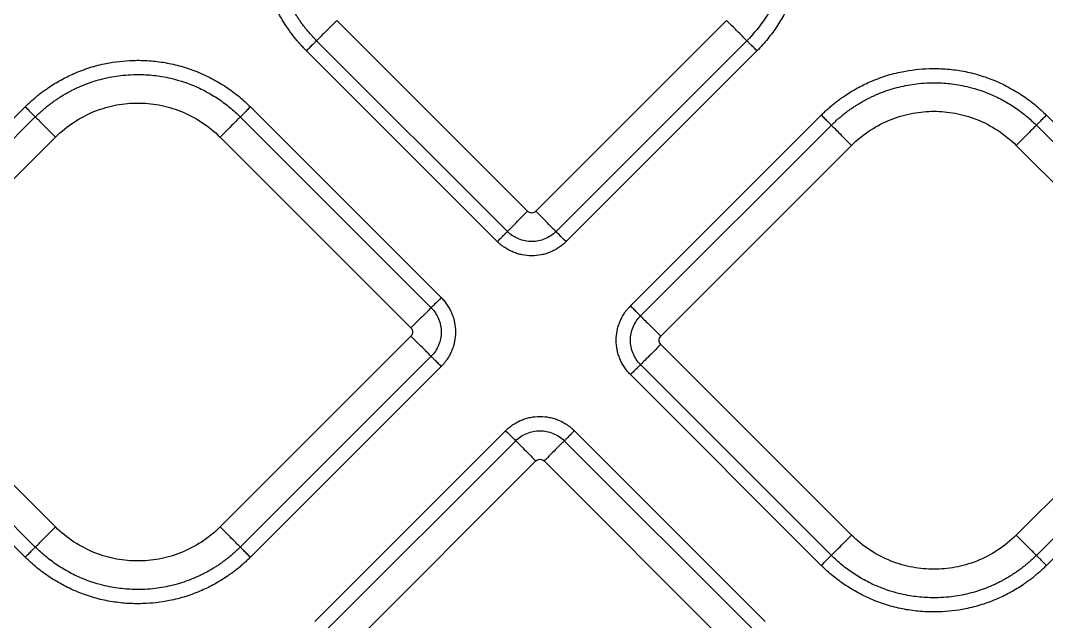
# Model space of a CAD drawing. Extents: x 0 to 84, y -21 to 126.
# Drawn here: x 41.931 to 45.472, y 28.707 to 30.781 of the extents above; entities that cross this region are included whole.
import ezdxf

# ---------------------------------------------------------------- set-up
doc = ezdxf.new("R2010")
doc.units = 0
doc.header["$MEASUREMENT"] = 0
doc.layers.add('1', color=4, linetype='Continuous')

# ---------------------------------------------------------------- blocks, each defined once
blk = doc.blocks.new('PRODIGY')
at = {"layer": '1', "color": 3, "linetype": 'Continuous', "lineweight": 25}
for p, q in [((43.6809, 30.1228), (43.0222, 30.7814)), ((44.3678, 30.7814), (43.7092, 30.1228)), ((43.6112, 30.0531), (42.9525, 30.7117)), ((44.4375, 30.7117), (43.7789, 30.0531)), ((43.5763, 30.0182), (42.9177, 30.6769)), ((44.4724, 30.6769), (43.8137, 30.0182)), ((41.2884, 29.8247), (41.9471, 30.4834)), ((42.7242, 30.4834), (43.3828, 29.8247)), ((44.0357, 29.7962), (44.6944, 30.4549)), ((45.4715, 30.4549), (46.1301, 29.7962)), ((41.3233, 29.7899), (41.9819, 30.4485)), ((42.6893, 30.4485), (43.348, 29.7899)), ((44.0705, 29.7614), (44.7292, 30.42)), ((45.4366, 30.42), (46.0953, 29.7614)), ((41.393, 29.7202), (42.0516, 30.3788)), ((42.6196, 30.3788), (43.2783, 29.7202)), ((44.1403, 29.6917), (44.7989, 30.3503)), ((45.3669, 30.3503), (46.0256, 29.6917)), ((42.0516, 29.0332), (41.393, 29.6919)), ((43.2783, 29.6919), (42.6196, 29.0332)), ((44.7989, 29.0047), (44.1403, 29.6634)), ((46.0256, 29.6634), (45.3669, 29.0047)), ((41.9819, 28.9635), (41.3233, 29.6222)), ((43.348, 29.6222), (42.6893, 28.9635)), ((41.9471, 28.9287), (41.2884, 29.5873)), ((43.3828, 29.5873), (42.7242, 28.9287)), ((44.7292, 28.935), (44.0705, 29.5937)), ((46.0953, 29.5937), (45.4366, 28.935)), ((44.6944, 28.9002), (44.0357, 29.5588)), ((46.1301, 29.5588), (45.4715, 28.9002)), ((42.9462, 28.7067), (43.6048, 29.3653)), ((43.8422, 29.3653), (44.5009, 28.7067)), ((42.981, 28.6718), (43.6397, 29.3305)), ((43.8074, 29.3305), (44.466, 28.6718)), ((43.0507, 28.6021), (43.7094, 29.2608)), ((43.7377, 29.2608), (44.3963, 28.6021))]:
    blk.add_line(p, q, dxfattribs=at)
for points, knots in [([(42.9177, 30.6769), (42.9142, 30.6804), (42.9072, 30.6875), (42.8971, 30.6985), (42.8872, 30.7098), (42.8777, 30.7213), (42.8685, 30.7331), (42.8596, 30.7452), (42.8444, 30.767), (42.8244, 30.7996), (42.801, 30.847), (42.7813, 30.8992), (42.7638, 30.9672), (42.7561, 31.0364), (42.7574, 31.1048), (42.7641, 31.1606), (42.7766, 31.2157), (42.7951, 31.2693), (42.8189, 31.3207), (42.8428, 31.3611), (42.8641, 31.3918), (42.881, 31.4136), (42.8987, 31.4344), (42.9114, 31.4475), (42.9177, 31.454)], [0, 0, 0, 0, 0.017341, 0.034665, 0.051985, 0.069313, 0.086663, 0.104047, 0.121478, 0.179141, 0.236743, 0.304922, 0.372836, 0.480686, 0.54577, 0.610337, 0.67596, 0.741895, 0.807114, 0.872629, 0.904913, 0.936849, 0.968517, 1, 1, 1, 1]), ([(44.4724, 31.454), (44.4755, 31.4508), (44.4819, 31.4444), (44.491, 31.4345), (44.5, 31.4244), (44.5087, 31.414), (44.5171, 31.4035), (44.5253, 31.3927), (44.5332, 31.3817), (44.5432, 31.3671), (44.5549, 31.3487), (44.5718, 31.319), (44.5902, 31.2813), (44.6077, 31.2345), (44.6209, 31.1855), (44.6297, 31.1346), (44.6338, 31.0814), (44.6328, 31.0272), (44.6263, 30.9722), (44.6141, 30.9176), (44.5959, 30.864), (44.5723, 30.8124), (44.5483, 30.7715), (44.5269, 30.7403), (44.5097, 30.7181), (44.4917, 30.6968), (44.4788, 30.6835), (44.4724, 30.6769)], [0, 0, 0, 0, 0.015653, 0.03129, 0.046922, 0.062557, 0.078206, 0.093877, 0.10958, 0.125325, 0.155378, 0.185662, 0.243925, 0.301095, 0.359088, 0.419952, 0.480645, 0.544392, 0.607866, 0.673169, 0.738587, 0.80425, 0.870202, 0.903106, 0.935649, 0.967918, 1, 1, 1, 1]), ([(42.9525, 30.7117), (42.9492, 30.715), (42.9427, 30.7217), (42.9334, 30.7319), (42.9243, 30.7423), (42.9157, 30.7528), (42.9073, 30.7635), (42.8994, 30.7743), (42.8918, 30.7852), (42.8845, 30.7963), (42.8776, 30.8074), (42.8711, 30.8185), (42.8649, 30.8298), (42.8591, 30.8411), (42.8535, 30.8526), (42.8459, 30.8694), (42.8326, 30.9021), (42.8177, 30.9518), (42.8088, 31.0052), (42.8054, 31.0568), (42.8067, 31.1068), (42.8134, 31.1553), (42.827, 31.2132), (42.8439, 31.2594), (42.8645, 31.3007), (42.8769, 31.3225), (42.8903, 31.3436), (42.9046, 31.3639), (42.9197, 31.3833), (42.9356, 31.4018), (42.9469, 31.4134), (42.9525, 31.4191)], [0, 0, 0, 0, 0.017777, 0.035429, 0.05295, 0.070335, 0.087579, 0.104677, 0.121626, 0.138422, 0.15506, 0.171537, 0.18785, 0.204007, 0.220236, 0.23663, 0.2744, 0.355233, 0.434068, 0.480754, 0.552371, 0.624938, 0.667358, 0.779414, 0.811539, 0.843523, 0.875326, 0.90691, 0.93824, 0.96928, 1, 1, 1, 1]), ([(44.4375, 31.4191), (44.4612, 31.3954), (44.4821, 31.3698), (44.5177, 31.3165), (44.5324, 31.2889), (44.5501, 31.2473), (44.5552, 31.2336), (44.5644, 31.2051), (44.5684, 31.1904), (44.5786, 31.1452), (44.5828, 31.1134), (44.5848, 31.0481), (44.5826, 31.0146), (44.5712, 30.9477), (44.562, 30.9144), (44.5367, 30.8502), (44.5207, 30.8193), (44.4829, 30.7619), (44.4612, 30.7354), (44.4375, 30.7117)], [0, 0, 0, 0, 0.125, 0.125, 0.25, 0.25, 0.3125, 0.3125, 0.375, 0.375, 0.5, 0.5, 0.625, 0.625, 0.75, 0.75, 0.875, 0.875, 1, 1, 1, 1]), ([(43.0222, 30.7814), (43.0148, 30.7741), (43.007, 30.7662), (42.9914, 30.7507), (42.9838, 30.7431), (42.9705, 30.7298), (42.9649, 30.7241), (42.9565, 30.7157), (42.9538, 30.713), (42.9525, 30.7117)], [0, 0, 0, 0, 0.25, 0.25, 0.5, 0.5, 0.75, 0.75, 1, 1, 1, 1]), ([(44.4375, 30.7117), (44.4362, 30.713), (44.4335, 30.7157), (44.4252, 30.7241), (44.4195, 30.7298), (44.4062, 30.7431), (44.3986, 30.7507), (44.3831, 30.7662), (44.3752, 30.7741), (44.3678, 30.7814)], [0, 0, 0, 0, 0.25, 0.25, 0.5, 0.5, 0.75, 0.75, 1, 1, 1, 1]), ([(42.9525, 30.7117), (42.9519, 30.7111), (42.9507, 30.7099), (42.9467, 30.7059), (42.944, 30.7033), (42.9375, 30.6967), (42.9337, 30.6929), (42.9257, 30.6849), (42.9216, 30.6808), (42.9177, 30.6769)], [0, 0, 0, 0, 0.25, 0.25, 0.5, 0.5, 0.75, 0.75, 1, 1, 1, 1]), ([(44.4724, 30.6769), (44.4685, 30.6808), (44.4643, 30.6849), (44.4563, 30.6929), (44.4525, 30.6967), (44.446, 30.7033), (44.4433, 30.7059), (44.4394, 30.7099), (44.4382, 30.7111), (44.4375, 30.7117)], [0, 0, 0, 0, 0.25, 0.25, 0.5, 0.5, 0.75, 0.75, 1, 1, 1, 1]), ([(41.9471, 30.4834), (41.9506, 30.4869), (41.9577, 30.4939), (41.9688, 30.504), (41.98, 30.5138), (41.9915, 30.5233), (42.0033, 30.5326), (42.0154, 30.5415), (42.0372, 30.5567), (42.0698, 30.5766), (42.1172, 30.6001), (42.1694, 30.6198), (42.2374, 30.6372), (42.3066, 30.6449), (42.375, 30.6436), (42.4308, 30.6369), (42.4859, 30.6244), (42.5395, 30.606), (42.5909, 30.5822), (42.6314, 30.5583), (42.662, 30.537), (42.6838, 30.5201), (42.7047, 30.5024), (42.7177, 30.4897), (42.7242, 30.4834)], [0, 0, 0, 0, 0.017341, 0.034665, 0.051985, 0.069313, 0.086663, 0.104047, 0.121478, 0.179141, 0.236743, 0.304922, 0.372836, 0.480686, 0.54577, 0.610337, 0.67596, 0.741895, 0.807114, 0.872629, 0.904913, 0.936849, 0.968517, 1, 1, 1, 1]), ([(41.9819, 30.4485), (41.9853, 30.4518), (41.9919, 30.4583), (42.0021, 30.4677), (42.0125, 30.4767), (42.023, 30.4854), (42.0337, 30.4937), (42.0445, 30.5017), (42.0554, 30.5093), (42.0665, 30.5165), (42.0776, 30.5234), (42.0887, 30.5299), (42.1, 30.5361), (42.1113, 30.542), (42.1228, 30.5476), (42.1396, 30.5552), (42.1723, 30.5685), (42.222, 30.5833), (42.2754, 30.5922), (42.327, 30.5957), (42.377, 30.5944), (42.4255, 30.5876), (42.4834, 30.5741), (42.5296, 30.5572), (42.5709, 30.5365), (42.5927, 30.5242), (42.6138, 30.5108), (42.6341, 30.4965), (42.6535, 30.4813), (42.672, 30.4654), (42.6836, 30.4542), (42.6893, 30.4485)], [0, 0, 0, 0, 0.017777, 0.035429, 0.052949, 0.070334, 0.087578, 0.104676, 0.121625, 0.138421, 0.155059, 0.171536, 0.18785, 0.204007, 0.220235, 0.23663, 0.2744, 0.355233, 0.434068, 0.480754, 0.552372, 0.624938, 0.667358, 0.779414, 0.811539, 0.843523, 0.875325, 0.90691, 0.93824, 0.96928, 1, 1, 1, 1]), ([(44.6944, 30.4549), (44.6979, 30.4584), (44.705, 30.4654), (44.716, 30.4755), (44.7273, 30.4853), (44.7388, 30.4948), (44.7506, 30.5041), (44.7627, 30.513), (44.7845, 30.5282), (44.8171, 30.5481), (44.8644, 30.5715), (44.9167, 30.5913), (44.9847, 30.6087), (45.0539, 30.6164), (45.1223, 30.6151), (45.1781, 30.6084), (45.2332, 30.5959), (45.2868, 30.5775), (45.3382, 30.5537), (45.3786, 30.5297), (45.4093, 30.5084), (45.4311, 30.4916), (45.4519, 30.4739), (45.465, 30.4612), (45.4715, 30.4549)], [0, 0, 0, 0, 0.0173412, 0.0346651, 0.0519847, 0.069313, 0.0866627, 0.1040468, 0.121478, 0.1791406, 0.2367426, 0.3049223, 0.3728359, 0.4806859, 0.5457701, 0.6103365, 0.6759598, 0.7418949, 0.807114, 0.8726293, 0.9049132, 0.9368491, 0.9685172, 1, 1, 1, 1]), ([(44.7292, 30.42), (44.7325, 30.4233), (44.7391, 30.4298), (44.7494, 30.4392), (44.7597, 30.4482), (44.7703, 30.4569), (44.781, 30.4652), (44.7918, 30.4732), (44.8027, 30.4808), (44.8137, 30.488), (44.8249, 30.4949), (44.836, 30.5014), (44.8473, 30.5076), (44.8586, 30.5135), (44.8701, 30.5191), (44.8868, 30.5267), (44.9196, 30.54), (44.9693, 30.5548), (45.0227, 30.5637), (45.0743, 30.5672), (45.1243, 30.5659), (45.1728, 30.5591), (45.2307, 30.5456), (45.2769, 30.5287), (45.3181, 30.508), (45.34, 30.4957), (45.3611, 30.4823), (45.3814, 30.468), (45.4008, 30.4528), (45.4193, 30.4369), (45.4308, 30.4257), (45.4366, 30.42)], [0, 0, 0, 0, 0.017777, 0.035429, 0.05295, 0.070335, 0.087579, 0.104678, 0.121627, 0.138422, 0.15506, 0.171537, 0.187851, 0.204007, 0.220236, 0.23663, 0.2744, 0.355233, 0.434067, 0.480754, 0.552372, 0.624938, 0.667358, 0.779414, 0.811539, 0.843523, 0.875326, 0.90691, 0.93824, 0.96928, 1, 1, 1, 1]), ([(42.0516, 30.3788), (42.0712, 30.3984), (42.0929, 30.416), (42.1388, 30.446), (42.1631, 30.4585), (42.2125, 30.4781), (42.2377, 30.4852), (42.2874, 30.4944), (42.312, 30.4965), (42.3593, 30.4965), (42.3839, 30.4944), (42.4336, 30.4852), (42.4588, 30.4781), (42.5082, 30.4585), (42.5325, 30.446), (42.5784, 30.416), (42.6, 30.3984), (42.6196, 30.3788)], [0, 0, 0, 0, 0.125, 0.125, 0.25, 0.25, 0.375, 0.375, 0.5, 0.5, 0.625, 0.625, 0.75, 0.75, 0.875, 0.875, 1, 1, 1, 1]), ([(41.9471, 30.4834), (41.9508, 30.4797), (41.9547, 30.4758), (41.9625, 30.468), (41.9663, 30.4642), (41.9729, 30.4576), (41.9757, 30.4547), (41.9799, 30.4506), (41.9813, 30.4492), (41.9819, 30.4485)], [0, 0, 0, 0, 0.25, 0.25, 0.5, 0.5, 0.75, 0.75, 1, 1, 1, 1]), ([(42.7242, 30.4834), (42.7203, 30.4795), (42.7161, 30.4753), (42.7081, 30.4674), (42.7043, 30.4635), (42.6978, 30.457), (42.6951, 30.4543), (42.6912, 30.4504), (42.6899, 30.4492), (42.6893, 30.4485)], [0, 0, 0, 0, 0.25, 0.25, 0.5, 0.5, 0.75, 0.75, 1, 1, 1, 1]), ([(44.6944, 30.4549), (44.6981, 30.4512), (44.702, 30.4473), (44.7098, 30.4395), (44.7136, 30.4357), (44.7202, 30.4291), (44.723, 30.4262), (44.7272, 30.4221), (44.7286, 30.4207), (44.7292, 30.42)], [0, 0, 0, 0, 0.25, 0.25, 0.5, 0.5, 0.75, 0.75, 1, 1, 1, 1]), ([(44.7989, 30.3503), (44.8185, 30.3699), (44.8402, 30.3875), (44.8861, 30.4175), (44.9104, 30.43), (44.9598, 30.4496), (44.985, 30.4567), (45.0347, 30.4659), (45.0593, 30.468), (45.1066, 30.468), (45.1311, 30.4659), (45.1809, 30.4567), (45.206, 30.4496), (45.2555, 30.43), (45.2797, 30.4175), (45.3257, 30.3875), (45.3473, 30.3699), (45.3669, 30.3503)], [0, 0, 0, 0, 0.125, 0.125, 0.25, 0.25, 0.375, 0.375, 0.5, 0.5, 0.625, 0.625, 0.75, 0.75, 0.875, 0.875, 1, 1, 1, 1]), ([(45.4715, 30.4549), (45.4675, 30.451), (45.4634, 30.4468), (45.4554, 30.4389), (45.4516, 30.435), (45.4451, 30.4285), (45.4424, 30.4258), (45.4385, 30.4219), (45.4372, 30.4207), (45.4366, 30.42)], [0, 0, 0, 0, 0.25, 0.25, 0.5, 0.5, 0.75, 0.75, 1, 1, 1, 1]), ([(41.9819, 30.4485), (41.9832, 30.4472), (41.9859, 30.4445), (41.9943, 30.4362), (42, 30.4305), (42.0133, 30.4172), (42.0209, 30.4096), (42.0364, 30.3941), (42.0443, 30.3862), (42.0516, 30.3788)], [0, 0, 0, 0, 0.25, 0.25, 0.5, 0.5, 0.75, 0.75, 1, 1, 1, 1]), ([(42.6893, 30.4485), (42.688, 30.4472), (42.6853, 30.4445), (42.677, 30.4362), (42.6713, 30.4305), (42.658, 30.4172), (42.6504, 30.4096), (42.6349, 30.3941), (42.627, 30.3862), (42.6196, 30.3788)], [0, 0, 0, 0, 0.25, 0.25, 0.5, 0.5, 0.75, 0.75, 1, 1, 1, 1]), ([(44.7292, 30.42), (44.7305, 30.4187), (44.7332, 30.416), (44.7416, 30.4077), (44.7473, 30.402), (44.7605, 30.3887), (44.7681, 30.3811), (44.7837, 30.3656), (44.7915, 30.3577), (44.7989, 30.3503)], [0, 0, 0, 0, 0.25, 0.25, 0.5, 0.5, 0.75, 0.75, 1, 1, 1, 1]), ([(45.4366, 30.42), (45.4353, 30.4187), (45.4326, 30.416), (45.4242, 30.4077), (45.4186, 30.402), (45.4053, 30.3887), (45.3977, 30.3811), (45.3822, 30.3656), (45.3743, 30.3577), (45.3669, 30.3503)], [0, 0, 0, 0, 0.25, 0.25, 0.5, 0.5, 0.75, 0.75, 1, 1, 1, 1]), ([(43.6112, 30.0531), (43.6125, 30.0544), (43.6152, 30.0571), (43.6236, 30.0654), (43.6292, 30.0711), (43.6425, 30.0844), (43.6501, 30.092), (43.6656, 30.1075), (43.6735, 30.1154), (43.6809, 30.1228)], [0, 0, 0, 0, 0.25, 0.25, 0.5, 0.5, 0.75, 0.75, 1, 1, 1, 1]), ([(43.7789, 30.0531), (43.7776, 30.0544), (43.7749, 30.0571), (43.7665, 30.0654), (43.7609, 30.071), (43.7476, 30.0843), (43.74, 30.0919), (43.7245, 30.1075), (43.7166, 30.1154), (43.7092, 30.1228)], [0, 0, 0, 0, 0.25, 0.25, 0.5, 0.5, 0.75, 0.75, 1, 1, 1, 1]), ([(43.5763, 30.0182), (43.5802, 30.0221), (43.5844, 30.0263), (43.5924, 30.0343), (43.5962, 30.0381), (43.6027, 30.0446), (43.6054, 30.0473), (43.6093, 30.0512), (43.6106, 30.0524), (43.6112, 30.0531)], [0, 0, 0, 0, 0.25, 0.25, 0.5, 0.5, 0.75, 0.75, 1, 1, 1, 1]), ([(43.7789, 30.0531), (43.768, 30.0422), (43.7548, 30.0334), (43.726, 30.0215), (43.7104, 30.0183), (43.6797, 30.0183), (43.6641, 30.0215), (43.6352, 30.0334), (43.622, 30.0422), (43.6112, 30.0531)], [0, 0, 0, 0, 0.25, 0.25, 0.5, 0.5, 0.75, 0.75, 1, 1, 1, 1]), ([(43.8137, 30.0182), (43.8055, 30.0265), (43.7972, 30.0347), (43.7846, 30.0473), (43.7802, 30.0517), (43.7789, 30.0531)], [0, 0, 0, 0, 0.5, 0.5, 1, 1, 1, 1]), ([(43.8137, 30.0182), (43.8118, 30.0163), (43.8078, 30.0125), (43.8016, 30.0071), (43.7951, 30.0021), (43.7861, 29.9957), (43.7742, 29.9887), (43.7593, 29.9817), (43.7438, 29.9761), (43.7225, 29.9707), (43.695, 29.9679), (43.6676, 29.9707), (43.6463, 29.9761), (43.6307, 29.9817), (43.6158, 29.9887), (43.6032, 29.9962), (43.5928, 30.0037), (43.5842, 30.0106), (43.5789, 30.0157), (43.5763, 30.0182)], [0, 0, 0, 0, 0.031198, 0.062422, 0.093752, 0.125266, 0.187622, 0.250173, 0.31267, 0.375042, 0.499989, 0.624937, 0.687308, 0.749825, 0.812368, 0.874743, 0.916727, 0.958417, 1, 1, 1, 1]), ([(43.3828, 29.8247), (43.3746, 29.8165), (43.3663, 29.8082), (43.3537, 29.7956), (43.3494, 29.7913), (43.348, 29.7899)], [0, 0, 0, 0, 0.5, 0.5, 1, 1, 1, 1]), ([(43.3828, 29.8247), (43.3847, 29.8228), (43.3886, 29.8189), (43.3939, 29.8126), (43.399, 29.8061), (43.4053, 29.7971), (43.4124, 29.7852), (43.4194, 29.7703), (43.425, 29.7548), (43.4303, 29.7335), (43.4331, 29.706), (43.4303, 29.6786), (43.425, 29.6573), (43.4194, 29.6417), (43.4124, 29.6268), (43.4048, 29.6142), (43.3974, 29.6038), (43.3905, 29.5952), (43.3854, 29.59), (43.3828, 29.5873)], [0, 0, 0, 0, 0.031198, 0.062422, 0.093752, 0.125266, 0.187622, 0.250173, 0.31267, 0.375042, 0.499989, 0.624937, 0.687308, 0.749825, 0.812368, 0.874743, 0.916727, 0.958417, 1, 1, 1, 1]), ([(43.348, 29.7899), (43.3467, 29.7886), (43.344, 29.7859), (43.3357, 29.7775), (43.33, 29.7719), (43.3167, 29.7586), (43.3091, 29.751), (43.2936, 29.7355), (43.2857, 29.7276), (43.2783, 29.7202)], [0, 0, 0, 0, 0.25, 0.25, 0.5, 0.5, 0.75, 0.75, 1, 1, 1, 1]), ([(43.348, 29.7899), (43.3589, 29.7791), (43.3676, 29.7658), (43.3796, 29.737), (43.3827, 29.7214), (43.3827, 29.6907), (43.3796, 29.6751), (43.3676, 29.6462), (43.3589, 29.633), (43.348, 29.6222)], [0, 0, 0, 0, 0.25, 0.25, 0.5, 0.5, 0.75, 0.75, 1, 1, 1, 1]), ([(44.0357, 29.5588), (44.0338, 29.5608), (44.03, 29.5647), (44.0246, 29.571), (44.0195, 29.5775), (44.0132, 29.5865), (44.0062, 29.5983), (43.9992, 29.6132), (43.9936, 29.6288), (43.9882, 29.6501), (43.9854, 29.6775), (43.9882, 29.705), (43.9936, 29.7263), (43.9992, 29.7418), (44.0062, 29.7567), (44.0137, 29.7694), (44.0212, 29.7798), (44.0281, 29.7883), (44.0332, 29.7936), (44.0357, 29.7962)], [0, 0, 0, 0, 0.031198, 0.062422, 0.093752, 0.125266, 0.187622, 0.250173, 0.31267, 0.375042, 0.499989, 0.624937, 0.687308, 0.749825, 0.812368, 0.874743, 0.916727, 0.958417, 1, 1, 1, 1]), ([(44.0357, 29.7962), (44.0396, 29.7923), (44.0438, 29.7882), (44.0517, 29.7802), (44.0556, 29.7764), (44.0621, 29.7699), (44.0648, 29.7672), (44.0687, 29.7632), (44.0699, 29.762), (44.0705, 29.7614)], [0, 0, 0, 0, 0.25, 0.25, 0.5, 0.5, 0.75, 0.75, 1, 1, 1, 1]), ([(44.0705, 29.5937), (44.0597, 29.6045), (44.0509, 29.6178), (44.039, 29.6466), (44.0358, 29.6622), (44.0358, 29.6929), (44.039, 29.7084), (44.0509, 29.7373), (44.0597, 29.7506), (44.0705, 29.7614)], [0, 0, 0, 0, 0.25, 0.25, 0.5, 0.5, 0.75, 0.75, 1, 1, 1, 1]), ([(44.0705, 29.7614), (44.0719, 29.7601), (44.0746, 29.7574), (44.0829, 29.749), (44.0886, 29.7433), (44.1019, 29.73), (44.1095, 29.7224), (44.125, 29.7069), (44.1329, 29.699), (44.1403, 29.6917)], [0, 0, 0, 0, 0.25, 0.25, 0.5, 0.5, 0.75, 0.75, 1, 1, 1, 1]), ([(43.348, 29.6222), (43.3467, 29.6235), (43.344, 29.6262), (43.3356, 29.6346), (43.33, 29.6402), (43.3167, 29.6535), (43.3091, 29.6611), (43.2936, 29.6766), (43.2857, 29.6845), (43.2783, 29.6919)], [0, 0, 0, 0, 0.25, 0.25, 0.5, 0.5, 0.75, 0.75, 1, 1, 1, 1]), ([(44.1403, 29.6634), (44.1329, 29.656), (44.125, 29.6481), (44.1095, 29.6326), (44.1019, 29.625), (44.0886, 29.6117), (44.0829, 29.6061), (44.0746, 29.5977), (44.0719, 29.595), (44.0705, 29.5937)], [0, 0, 0, 0, 0.25, 0.25, 0.5, 0.5, 0.75, 0.75, 1, 1, 1, 1]), ([(43.3828, 29.5873), (43.3789, 29.5912), (43.3748, 29.5954), (43.3668, 29.6034), (43.363, 29.6072), (43.3565, 29.6137), (43.3538, 29.6164), (43.3499, 29.6203), (43.3486, 29.6216), (43.348, 29.6222)], [0, 0, 0, 0, 0.25, 0.25, 0.5, 0.5, 0.75, 0.75, 1, 1, 1, 1]), ([(44.0705, 29.5937), (44.0699, 29.5931), (44.0687, 29.5918), (44.0648, 29.5879), (44.0621, 29.5852), (44.0556, 29.5787), (44.0517, 29.5749), (44.0438, 29.5669), (44.0396, 29.5627), (44.0357, 29.5588)], [0, 0, 0, 0, 0.25, 0.25, 0.5, 0.5, 0.75, 0.75, 1, 1, 1, 1]), ([(43.6048, 29.3653), (43.6068, 29.3673), (43.6107, 29.3711), (43.617, 29.3764), (43.6235, 29.3815), (43.6325, 29.3878), (43.6443, 29.3949), (43.6592, 29.4019), (43.6747, 29.4075), (43.696, 29.4128), (43.7235, 29.4157), (43.751, 29.4128), (43.7723, 29.4075), (43.7878, 29.4019), (43.8027, 29.3949), (43.8153, 29.3874), (43.8258, 29.3799), (43.8343, 29.373), (43.8396, 29.3679), (43.8422, 29.3653)], [0, 0, 0, 0, 0.031198, 0.062422, 0.093752, 0.125266, 0.187622, 0.250173, 0.31267, 0.375042, 0.499989, 0.624937, 0.687308, 0.749825, 0.812368, 0.874743, 0.916727, 0.958417, 1, 1, 1, 1]), ([(43.6048, 29.3653), (43.6131, 29.3571), (43.6213, 29.3489), (43.634, 29.3362), (43.6383, 29.3319), (43.6397, 29.3305)], [0, 0, 0, 0, 0.5, 0.5, 1, 1, 1, 1]), ([(43.6397, 29.3305), (43.6505, 29.3414), (43.6637, 29.3501), (43.6926, 29.3621), (43.7082, 29.3652), (43.7389, 29.3652), (43.7544, 29.3621), (43.7833, 29.3501), (43.7966, 29.3414), (43.8074, 29.3305)], [0, 0, 0, 0, 0.25, 0.25, 0.5, 0.5, 0.75, 0.75, 1, 1, 1, 1]), ([(43.8422, 29.3653), (43.8383, 29.3614), (43.8342, 29.3573), (43.8262, 29.3493), (43.8224, 29.3455), (43.8159, 29.339), (43.8132, 29.3363), (43.8092, 29.3324), (43.808, 29.3311), (43.8074, 29.3305)], [0, 0, 0, 0, 0.25, 0.25, 0.5, 0.5, 0.75, 0.75, 1, 1, 1, 1]), ([(43.6397, 29.3305), (43.641, 29.3292), (43.6437, 29.3265), (43.652, 29.3182), (43.6577, 29.3125), (43.6709, 29.2993), (43.6786, 29.2917), (43.6941, 29.2761), (43.702, 29.2682), (43.7094, 29.2608)], [0, 0, 0, 0, 0.25, 0.25, 0.5, 0.5, 0.75, 0.75, 1, 1, 1, 1]), ([(43.8074, 29.3305), (43.8061, 29.3292), (43.8034, 29.3265), (43.795, 29.3181), (43.7893, 29.3125), (43.776, 29.2992), (43.7684, 29.2916), (43.7529, 29.2761), (43.745, 29.2682), (43.7377, 29.2608)], [0, 0, 0, 0, 0.25, 0.25, 0.5, 0.5, 0.75, 0.75, 1, 1, 1, 1]), ([(41.9819, 28.9635), (41.9832, 28.9648), (41.9859, 28.9675), (41.9943, 28.9759), (42, 28.9816), (42.0133, 28.9949), (42.0209, 29.0025), (42.0364, 29.018), (42.0443, 29.0259), (42.0516, 29.0332)], [0, 0, 0, 0, 0.25, 0.25, 0.5, 0.5, 0.75, 0.75, 1, 1, 1, 1]), ([(42.6196, 29.0332), (42.6, 29.0136), (42.5784, 28.9961), (42.5325, 28.9661), (42.5082, 28.9536), (42.4588, 28.934), (42.4336, 28.9269), (42.3839, 28.9177), (42.3593, 28.9156), (42.312, 28.9156), (42.2874, 28.9177), (42.2377, 28.9269), (42.2125, 28.934), (42.1631, 28.9536), (42.1388, 28.9661), (42.0929, 28.9961), (42.0712, 29.0136), (42.0516, 29.0332)], [0, 0, 0, 0, 0.125, 0.125, 0.25, 0.25, 0.375, 0.375, 0.5, 0.5, 0.625, 0.625, 0.75, 0.75, 0.875, 0.875, 1, 1, 1, 1]), ([(42.6893, 28.9635), (42.688, 28.9648), (42.6853, 28.9675), (42.677, 28.9759), (42.6713, 28.9816), (42.658, 28.9949), (42.6504, 29.0025), (42.6349, 29.018), (42.627, 29.0259), (42.6196, 29.0332)], [0, 0, 0, 0, 0.25, 0.25, 0.5, 0.5, 0.75, 0.75, 1, 1, 1, 1]), ([(44.7292, 28.935), (44.7305, 28.9363), (44.7332, 28.939), (44.7416, 28.9474), (44.7473, 28.9531), (44.7605, 28.9664), (44.7681, 28.974), (44.7837, 28.9895), (44.7915, 28.9974), (44.7989, 29.0047)], [0, 0, 0, 0, 0.25, 0.25, 0.5, 0.5, 0.75, 0.75, 1, 1, 1, 1]), ([(45.3669, 29.0047), (45.3473, 28.9851), (45.3257, 28.9676), (45.2797, 28.9375), (45.2555, 28.9251), (45.206, 28.9055), (45.1809, 28.8984), (45.1311, 28.8892), (45.1066, 28.8871), (45.0593, 28.8871), (45.0347, 28.8892), (44.985, 28.8984), (44.9598, 28.9055), (44.9104, 28.9251), (44.8861, 28.9375), (44.8402, 28.9676), (44.8185, 28.9851), (44.7989, 29.0047)], [0, 0, 0, 0, 0.125, 0.125, 0.25, 0.25, 0.375, 0.375, 0.5, 0.5, 0.625, 0.625, 0.75, 0.75, 0.875, 0.875, 1, 1, 1, 1]), ([(45.4366, 28.935), (45.4353, 28.9363), (45.4326, 28.939), (45.4242, 28.9474), (45.4186, 28.9531), (45.4053, 28.9664), (45.3977, 28.974), (45.3822, 28.9895), (45.3743, 28.9974), (45.3669, 29.0047)], [0, 0, 0, 0, 0.25, 0.25, 0.5, 0.5, 0.75, 0.75, 1, 1, 1, 1]), ([(41.9471, 28.9287), (41.951, 28.9326), (41.9551, 28.9367), (41.9631, 28.9447), (41.9669, 28.9485), (41.9735, 28.9551), (41.9762, 28.9577), (41.9801, 28.9617), (41.9813, 28.9629), (41.9819, 28.9635)], [0, 0, 0, 0, 0.25, 0.25, 0.5, 0.5, 0.75, 0.75, 1, 1, 1, 1]), ([(42.6893, 28.9635), (42.686, 28.9603), (42.6794, 28.9538), (42.6692, 28.9444), (42.6588, 28.9353), (42.6483, 28.9267), (42.6376, 28.9184), (42.6268, 28.9104), (42.6158, 28.9028), (42.6048, 28.8955), (42.5937, 28.8887), (42.5825, 28.8821), (42.5713, 28.8759), (42.56, 28.8701), (42.5485, 28.8645), (42.5317, 28.8569), (42.4989, 28.8436), (42.4493, 28.8287), (42.3958, 28.8198), (42.3443, 28.8164), (42.2942, 28.8177), (42.2457, 28.8245), (42.1878, 28.838), (42.1417, 28.8549), (42.1004, 28.8755), (42.0785, 28.8879), (42.0574, 28.9013), (42.0372, 28.9156), (42.0178, 28.9308), (41.9993, 28.9466), (41.9877, 28.9579), (41.9819, 28.9635)], [0, 0, 0, 0, 0.017777, 0.035429, 0.05295, 0.070335, 0.087578, 0.104677, 0.121626, 0.138421, 0.155059, 0.171536, 0.18785, 0.204007, 0.220236, 0.23663, 0.2744, 0.355233, 0.434067, 0.480754, 0.552371, 0.624938, 0.667358, 0.779414, 0.811539, 0.843523, 0.875326, 0.90691, 0.93824, 0.96928, 1, 1, 1, 1]), ([(42.7242, 28.9287), (42.7205, 28.9324), (42.7166, 28.9363), (42.7088, 28.9441), (42.705, 28.9479), (42.6984, 28.9545), (42.6955, 28.9573), (42.6913, 28.9615), (42.69, 28.9629), (42.6893, 28.9635)], [0, 0, 0, 0, 0.25, 0.25, 0.5, 0.5, 0.75, 0.75, 1, 1, 1, 1]), ([(42.7242, 28.9287), (42.7206, 28.9252), (42.7135, 28.9182), (42.7025, 28.9081), (42.6913, 28.8982), (42.6797, 28.8887), (42.6679, 28.8795), (42.6558, 28.8706), (42.634, 28.8554), (42.6015, 28.8354), (42.5541, 28.812), (42.5019, 28.7923), (42.4338, 28.7749), (42.3646, 28.7671), (42.2963, 28.7684), (42.2404, 28.7751), (42.1853, 28.7876), (42.1317, 28.8061), (42.0803, 28.8299), (42.0399, 28.8538), (42.0093, 28.8751), (41.9875, 28.892), (41.9666, 28.9097), (41.9536, 28.9224), (41.9471, 28.9287)], [0, 0, 0, 0, 0.017341, 0.034665, 0.051985, 0.069313, 0.086663, 0.104047, 0.121478, 0.179141, 0.236743, 0.304922, 0.372836, 0.480686, 0.54577, 0.610337, 0.67596, 0.741895, 0.807114, 0.872629, 0.904913, 0.936849, 0.968517, 1, 1, 1, 1]), ([(44.6944, 28.9002), (44.6983, 28.9041), (44.7024, 28.9082), (44.7104, 28.9162), (44.7142, 28.92), (44.7207, 28.9265), (44.7234, 28.9292), (44.7274, 28.9332), (44.7286, 28.9344), (44.7292, 28.935)], [0, 0, 0, 0, 0.25, 0.25, 0.5, 0.5, 0.75, 0.75, 1, 1, 1, 1]), ([(45.4366, 28.935), (45.4333, 28.9318), (45.4267, 28.9253), (45.4165, 28.9159), (45.4061, 28.9068), (45.3955, 28.8982), (45.3849, 28.8898), (45.374, 28.8819), (45.3631, 28.8743), (45.3521, 28.867), (45.341, 28.8602), (45.3298, 28.8536), (45.3186, 28.8474), (45.3073, 28.8416), (45.2958, 28.836), (45.279, 28.8284), (45.2462, 28.8151), (45.1965, 28.8002), (45.1431, 28.7913), (45.0916, 28.7879), (45.0415, 28.7892), (44.993, 28.796), (44.9351, 28.8095), (44.8889, 28.8264), (44.8477, 28.847), (44.8258, 28.8594), (44.8047, 28.8728), (44.7844, 28.8871), (44.7651, 28.9022), (44.7466, 28.9181), (44.735, 28.9294), (44.7292, 28.935)], [0, 0, 0, 0, 0.017777, 0.035429, 0.05295, 0.070335, 0.087578, 0.104677, 0.121626, 0.138421, 0.155059, 0.171537, 0.18785, 0.204007, 0.220236, 0.23663, 0.2744, 0.355233, 0.434067, 0.480754, 0.552371, 0.624938, 0.667358, 0.779414, 0.811539, 0.843523, 0.875326, 0.90691, 0.93824, 0.96928, 1, 1, 1, 1]), ([(45.4715, 28.9002), (45.4678, 28.9039), (45.4638, 28.9078), (45.4561, 28.9156), (45.4523, 28.9194), (45.4456, 28.926), (45.4428, 28.9288), (45.4386, 28.933), (45.4373, 28.9344), (45.4366, 28.935)], [0, 0, 0, 0, 0.25, 0.25, 0.5, 0.5, 0.75, 0.75, 1, 1, 1, 1]), ([(45.4715, 28.9002), (45.4679, 28.8967), (45.4608, 28.8897), (45.4498, 28.8796), (45.4385, 28.8697), (45.427, 28.8602), (45.4152, 28.851), (45.4031, 28.8421), (45.3813, 28.8269), (45.3487, 28.8069), (45.3014, 28.7835), (45.2492, 28.7638), (45.1811, 28.7463), (45.1119, 28.7386), (45.0436, 28.7399), (44.9877, 28.7466), (44.9326, 28.7591), (44.879, 28.7776), (44.8276, 28.8014), (44.7872, 28.8253), (44.7566, 28.8466), (44.7347, 28.8635), (44.7139, 28.8812), (44.7009, 28.8939), (44.6944, 28.9002)], [0, 0, 0, 0, 0.017341, 0.034665, 0.051985, 0.069313, 0.086663, 0.104047, 0.121478, 0.179141, 0.236743, 0.304922, 0.372836, 0.480686, 0.54577, 0.610337, 0.67596, 0.741895, 0.807114, 0.872629, 0.904913, 0.936849, 0.968517, 1, 1, 1, 1])]:
    blk.add_open_spline(points, degree=3, knots=knots, dxfattribs=at)
for points in [[(43.7092, 30.1228), (43.7055, 30.119), (43.695, 30.1148), (43.6846, 30.119), (43.6809, 30.1228)], [(43.2783, 29.7202), (43.282, 29.7165), (43.2863, 29.706), (43.282, 29.6956), (43.2783, 29.6919)], [(44.1403, 29.6634), (44.1365, 29.6671), (44.1323, 29.6775), (44.1365, 29.688), (44.1403, 29.6917)], [(43.7094, 29.2608), (43.7131, 29.2645), (43.7235, 29.2688), (43.734, 29.2645), (43.7377, 29.2608)]]:
    blk.add_open_spline(points, degree=3, dxfattribs=at)

msp = doc.modelspace()

# ---------------------------------------------------------------- block references
at = {"layer": '1'}
msp.add_blockref('PRODIGY', (0, 0), dxfattribs=at)

doc.saveas('drawing.dxf')
